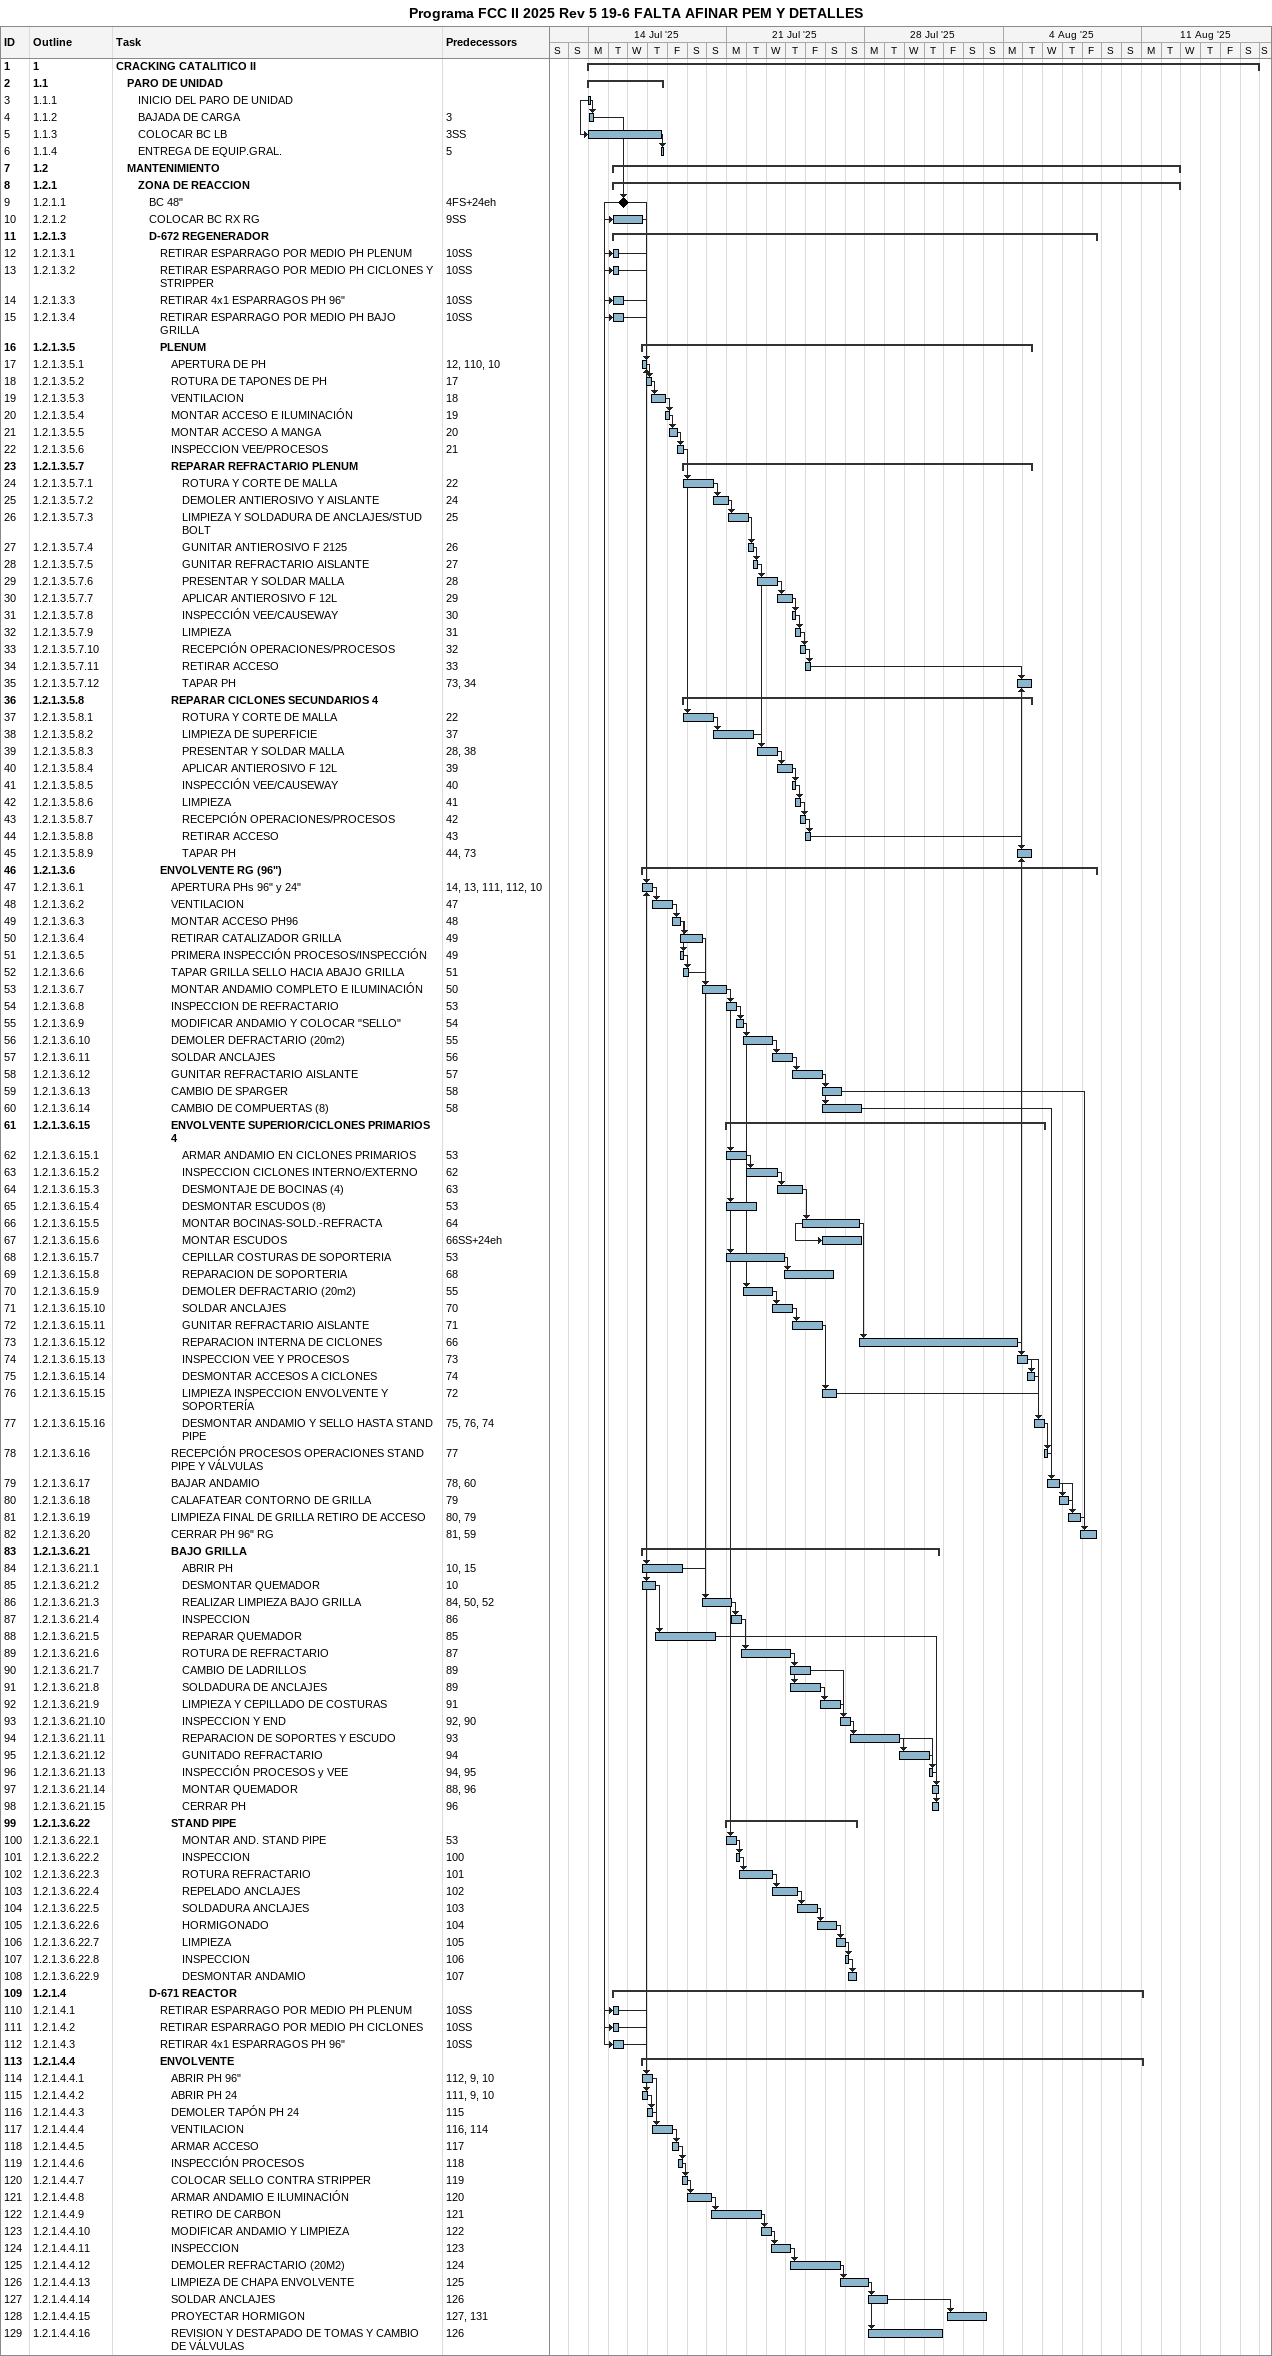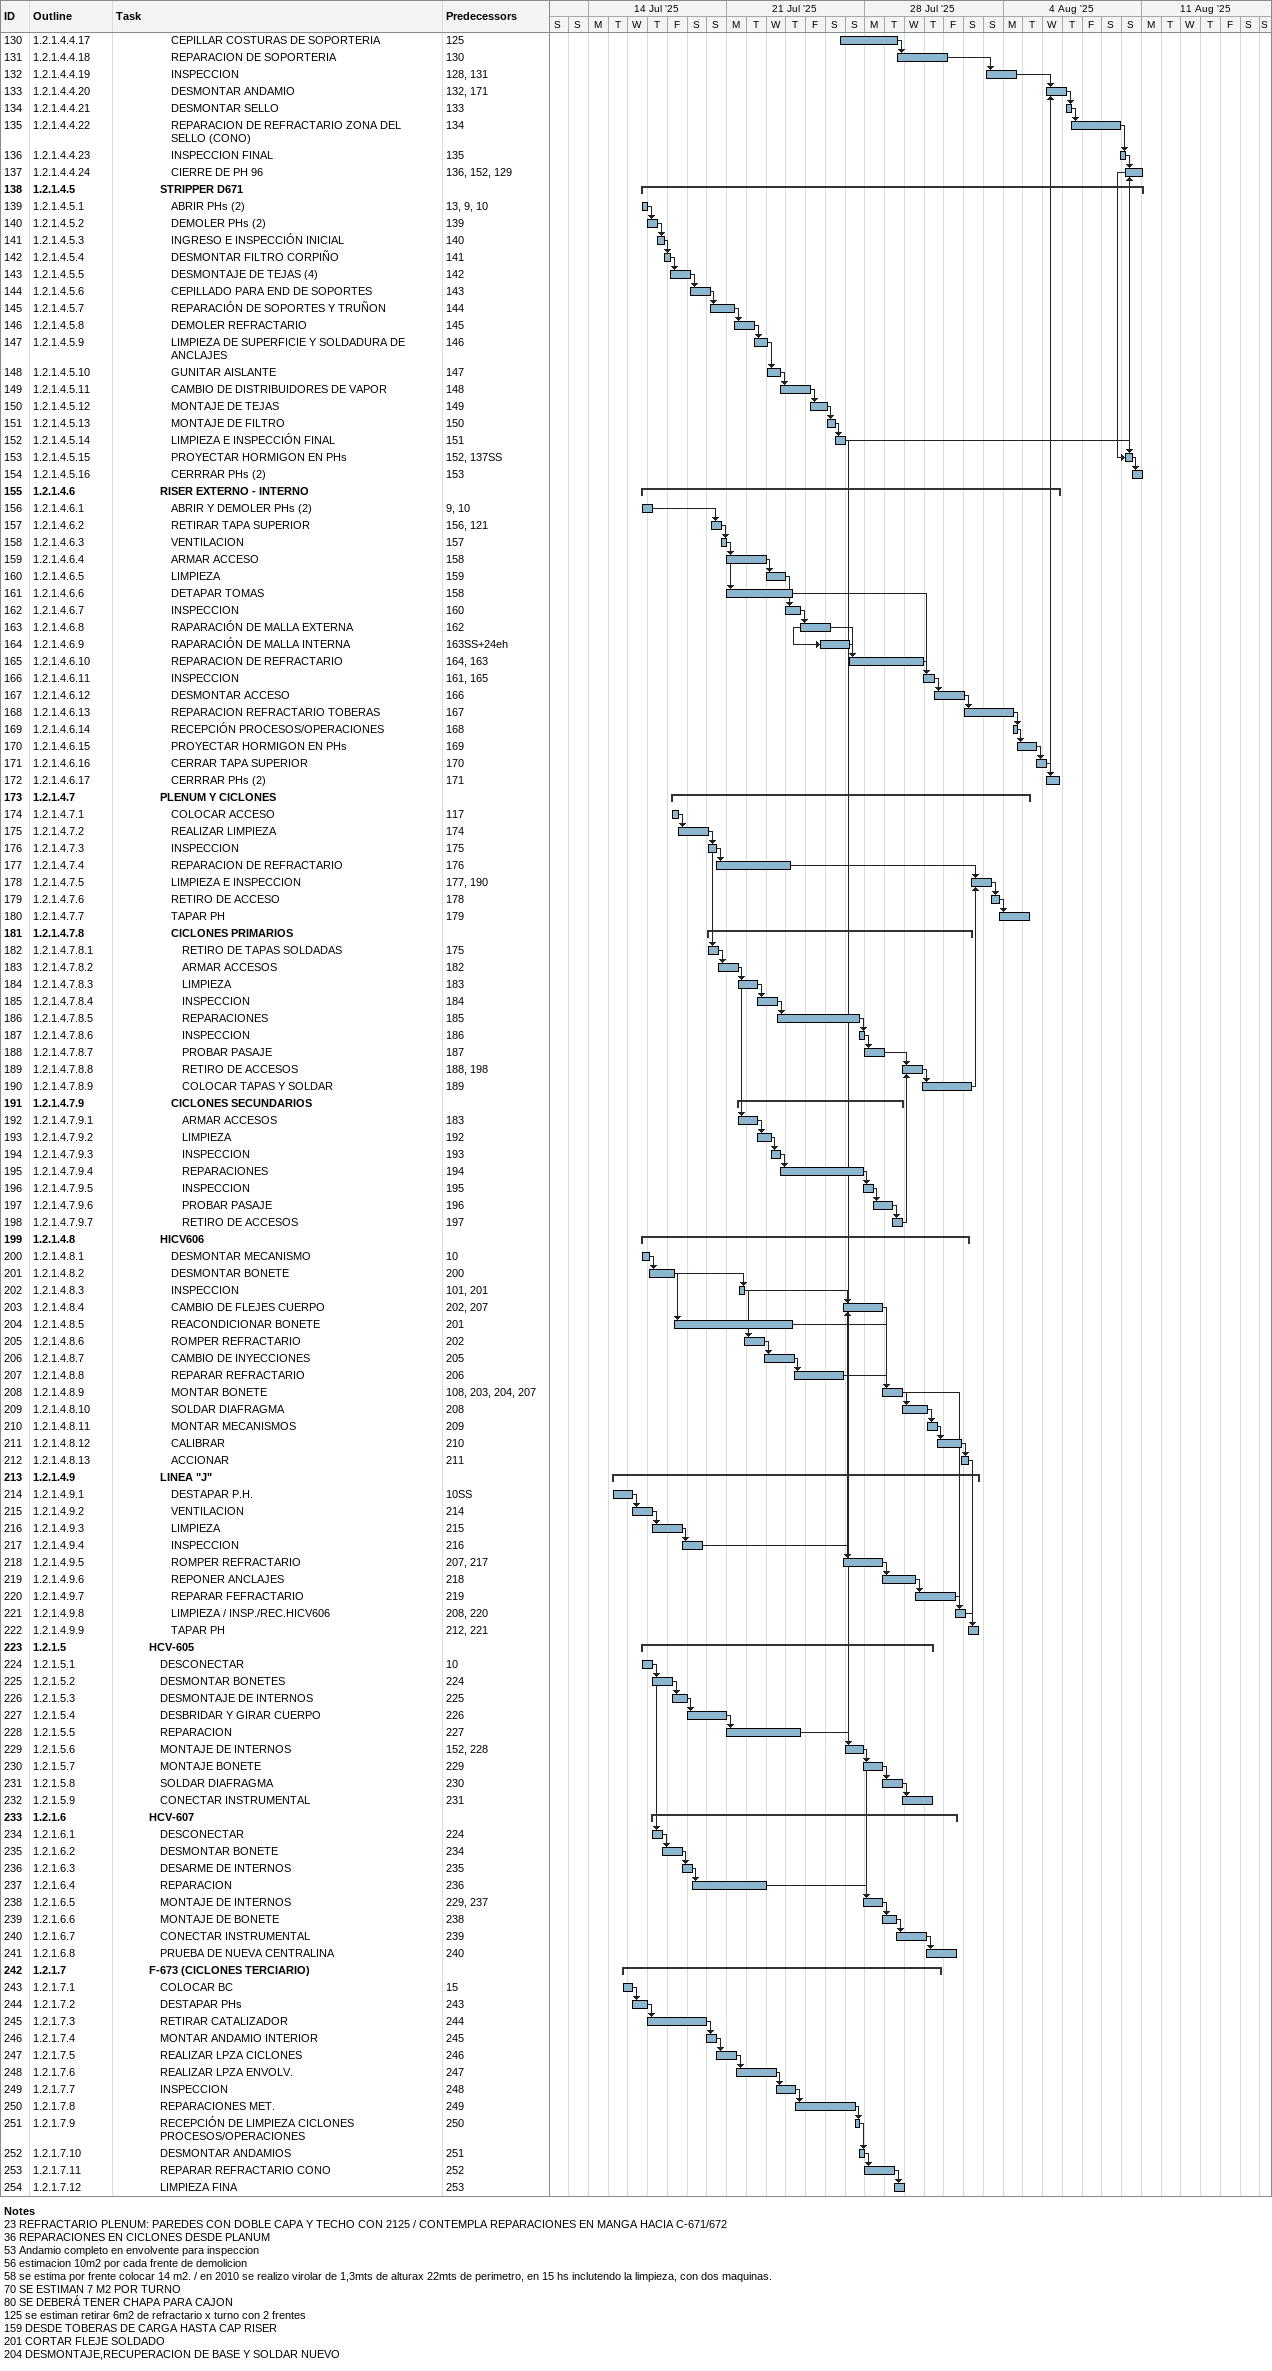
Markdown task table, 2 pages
Programa FCC II 2025 Rev 5 19-6 FALTA AFINAR PEM Y DETALLES

| ID | WBS | Task | Start | Finish | Predecessors |
|---|---|---|---|---|---|
| 1 | 1 | **CRACKING CATALITICO II** | 2025-07-14 | 2025-08-16 |  |
| 2 | 1.1 | **PARO DE UNIDAD** | 2025-07-14 | 2025-07-17 |  |
| 3 | 1.1.1 | INICIO DEL PARO DE UNIDAD | 2025-07-14 | 2025-07-14 |  |
| 4 | 1.1.2 | BAJADA DE CARGA | 2025-07-14 | 2025-07-14 | 3 |
| 5 | 1.1.3 | COLOCAR BC LB | 2025-07-14 | 2025-07-17 | 3SS |
| 6 | 1.1.4 | ENTREGA DE EQUIP.GRAL. | 2025-07-17 | 2025-07-17 | 5 |
| 7 | 1.2 | **MANTENIMIENTO** | 2025-07-15 | 2025-08-12 |  |
| 8 | 1.2.1 | **ZONA DE REACCION** | 2025-07-15 | 2025-08-12 |  |
| 9 | 1.2.1.1 | BC 48" (milestone) | 2025-07-15 | 2025-07-15 | 4FS+24eh |
| 10 | 1.2.1.2 | COLOCAR BC RX RG | 2025-07-15 | 2025-07-16 | 9SS |
| 11 | 1.2.1.3 | **D-672 REGENERADOR** | 2025-07-15 | 2025-08-08 |  |
| 12 | 1.2.1.3.1 | RETIRAR ESPARRAGO POR MEDIO PH PLENUM | 2025-07-15 | 2025-07-15 | 10SS |
| 13 | 1.2.1.3.2 | RETIRAR ESPARRAGO POR MEDIO PH CICLONES Y STRIPPER | 2025-07-15 | 2025-07-15 | 10SS |
| 14 | 1.2.1.3.3 | RETIRAR 4x1 ESPARRAGOS PH 96" | 2025-07-15 | 2025-07-15 | 10SS |
| 15 | 1.2.1.3.4 | RETIRAR ESPARRAGO POR MEDIO PH BAJO GRILLA | 2025-07-15 | 2025-07-15 | 10SS |
| 16 | 1.2.1.3.5 | **PLENUM** | 2025-07-16 | 2025-08-05 |  |
| 17 | 1.2.1.3.5.1 | APERTURA DE PH | 2025-07-16 | 2025-07-16 | 12, 110, 10 |
| 18 | 1.2.1.3.5.2 | ROTURA DE TAPONES DE PH | 2025-07-16 | 2025-07-17 | 17 |
| 19 | 1.2.1.3.5.3 | VENTILACION | 2025-07-17 | 2025-07-17 | 18 |
| 20 | 1.2.1.3.5.4 | MONTAR ACCESO E ILUMINACIÓN | 2025-07-17 | 2025-07-18 | 19 |
| 21 | 1.2.1.3.5.5 | MONTAR ACCESO A MANGA | 2025-07-18 | 2025-07-18 | 20 |
| 22 | 1.2.1.3.5.6 | INSPECCION VEE/PROCESOS | 2025-07-18 | 2025-07-18 | 21 |
| 23 | 1.2.1.3.5.7 | **REPARAR REFRACTARIO PLENUM** | 2025-07-18 | 2025-08-05 |  |
| 24 | 1.2.1.3.5.7.1 | ROTURA Y CORTE DE MALLA | 2025-07-18 | 2025-07-20 | 22 |
| 25 | 1.2.1.3.5.7.2 | DEMOLER ANTIEROSIVO Y AISLANTE | 2025-07-20 | 2025-07-21 | 24 |
| 26 | 1.2.1.3.5.7.3 | LIMPIEZA Y SOLDADURA DE ANCLAJES/STUD BOLT | 2025-07-21 | 2025-07-22 | 25 |
| 27 | 1.2.1.3.5.7.4 | GUNITAR ANTIEROSIVO F 2125 | 2025-07-22 | 2025-07-22 | 26 |
| 28 | 1.2.1.3.5.7.5 | GUNITAR REFRACTARIO AISLANTE | 2025-07-22 | 2025-07-22 | 27 |
| 29 | 1.2.1.3.5.7.6 | PRESENTAR Y SOLDAR MALLA | 2025-07-22 | 2025-07-23 | 28 |
| 30 | 1.2.1.3.5.7.7 | APLICAR ANTIEROSIVO F 12L | 2025-07-23 | 2025-07-24 | 29 |
| 31 | 1.2.1.3.5.7.8 | INSPECCIÓN VEE/CAUSEWAY | 2025-07-24 | 2025-07-24 | 30 |
| 32 | 1.2.1.3.5.7.9 | LIMPIEZA | 2025-07-24 | 2025-07-24 | 31 |
| 33 | 1.2.1.3.5.7.10 | RECEPCIÓN OPERACIONES/PROCESOS | 2025-07-24 | 2025-07-25 | 32 |
| 34 | 1.2.1.3.5.7.11 | RETIRAR ACCESO | 2025-07-25 | 2025-07-25 | 33 |
| 35 | 1.2.1.3.5.7.12 | TAPAR PH | 2025-08-04 | 2025-08-05 | 73, 34 |
| 36 | 1.2.1.3.5.8 | **REPARAR CICLONES SECUNDARIOS 4** | 2025-07-18 | 2025-08-05 |  |
| 37 | 1.2.1.3.5.8.1 | ROTURA Y CORTE DE MALLA | 2025-07-18 | 2025-07-20 | 22 |
| 38 | 1.2.1.3.5.8.2 | LIMPIEZA DE SUPERFICIE | 2025-07-20 | 2025-07-22 | 37 |
| 39 | 1.2.1.3.5.8.3 | PRESENTAR Y SOLDAR MALLA | 2025-07-22 | 2025-07-23 | 28, 38 |
| 40 | 1.2.1.3.5.8.4 | APLICAR ANTIEROSIVO F 12L | 2025-07-23 | 2025-07-24 | 39 |
| 41 | 1.2.1.3.5.8.5 | INSPECCIÓN VEE/CAUSEWAY | 2025-07-24 | 2025-07-24 | 40 |
| 42 | 1.2.1.3.5.8.6 | LIMPIEZA | 2025-07-24 | 2025-07-24 | 41 |
| 43 | 1.2.1.3.5.8.7 | RECEPCIÓN OPERACIONES/PROCESOS | 2025-07-24 | 2025-07-25 | 42 |
| 44 | 1.2.1.3.5.8.8 | RETIRAR ACCESO | 2025-07-25 | 2025-07-25 | 43 |
| 45 | 1.2.1.3.5.8.9 | TAPAR PH | 2025-08-04 | 2025-08-05 | 44, 73 |
| 46 | 1.2.1.3.6 | **ENVOLVENTE RG (96")** | 2025-07-16 | 2025-08-08 |  |
| 47 | 1.2.1.3.6.1 | APERTURA PHs 96" y 24" | 2025-07-16 | 2025-07-17 | 14, 13, 111, 112, 10 |
| 48 | 1.2.1.3.6.2 | VENTILACION | 2025-07-17 | 2025-07-18 | 47 |
| 49 | 1.2.1.3.6.3 | MONTAR ACCESO PH96 | 2025-07-18 | 2025-07-18 | 48 |
| 50 | 1.2.1.3.6.4 | RETIRAR CATALIZADOR GRILLA | 2025-07-18 | 2025-07-19 | 49 |
| 51 | 1.2.1.3.6.5 | PRIMERA INSPECCIÓN PROCESOS/INSPECCIÓN | 2025-07-18 | 2025-07-18 | 49 |
| 52 | 1.2.1.3.6.6 | TAPAR GRILLA SELLO HACIA ABAJO GRILLA | 2025-07-18 | 2025-07-19 | 51 |
| 53 | 1.2.1.3.6.7 | MONTAR ANDAMIO COMPLETO E ILUMINACIÓN | 2025-07-19 | 2025-07-21 | 50 |
| 54 | 1.2.1.3.6.8 | INSPECCION DE REFRACTARIO | 2025-07-21 | 2025-07-21 | 53 |
| 55 | 1.2.1.3.6.9 | MODIFICAR ANDAMIO Y COLOCAR "SELLO" | 2025-07-21 | 2025-07-21 | 54 |
| 56 | 1.2.1.3.6.10 | DEMOLER DEFRACTARIO (20m2) | 2025-07-21 | 2025-07-23 | 55 |
| 57 | 1.2.1.3.6.11 | SOLDAR ANCLAJES | 2025-07-23 | 2025-07-24 | 56 |
| 58 | 1.2.1.3.6.12 | GUNITAR REFRACTARIO AISLANTE | 2025-07-24 | 2025-07-25 | 57 |
| 59 | 1.2.1.3.6.13 | CAMBIO DE SPARGER | 2025-07-25 | 2025-07-26 | 58 |
| 60 | 1.2.1.3.6.14 | CAMBIO DE COMPUERTAS (8) | 2025-07-25 | 2025-07-27 | 58 |
| 61 | 1.2.1.3.6.15 | **ENVOLVENTE SUPERIOR/CICLONES PRIMARIOS 4** | 2025-07-21 | 2025-08-06 |  |
| 62 | 1.2.1.3.6.15.1 | ARMAR ANDAMIO EN CICLONES PRIMARIOS | 2025-07-21 | 2025-07-22 | 53 |
| 63 | 1.2.1.3.6.15.2 | INSPECCION CICLONES INTERNO/EXTERNO | 2025-07-22 | 2025-07-23 | 62 |
| 64 | 1.2.1.3.6.15.3 | DESMONTAJE DE BOCINAS (4) | 2025-07-23 | 2025-07-24 | 63 |
| 65 | 1.2.1.3.6.15.4 | DESMONTAR ESCUDOS (8) | 2025-07-21 | 2025-07-22 | 53 |
| 66 | 1.2.1.3.6.15.5 | MONTAR BOCINAS-SOLD.-REFRACTA | 2025-07-24 | 2025-07-27 | 64 |
| 67 | 1.2.1.3.6.15.6 | MONTAR ESCUDOS | 2025-07-25 | 2025-07-27 | 66SS+24eh |
| 68 | 1.2.1.3.6.15.7 | CEPILLAR COSTURAS DE SOPORTERIA | 2025-07-21 | 2025-07-23 | 53 |
| 69 | 1.2.1.3.6.15.8 | REPARACION DE SOPORTERIA | 2025-07-23 | 2025-07-26 | 68 |
| 70 | 1.2.1.3.6.15.9 | DEMOLER DEFRACTARIO (20m2) | 2025-07-21 | 2025-07-23 | 55 |
| 71 | 1.2.1.3.6.15.10 | SOLDAR ANCLAJES | 2025-07-23 | 2025-07-24 | 70 |
| 72 | 1.2.1.3.6.15.11 | GUNITAR REFRACTARIO AISLANTE | 2025-07-24 | 2025-07-25 | 71 |
| 73 | 1.2.1.3.6.15.12 | REPARACION INTERNA DE CICLONES | 2025-07-27 | 2025-08-04 | 66 |
| 74 | 1.2.1.3.6.15.13 | INSPECCION VEE Y PROCESOS | 2025-08-04 | 2025-08-05 | 73 |
| 75 | 1.2.1.3.6.15.14 | DESMONTAR ACCESOS A CICLONES | 2025-08-05 | 2025-08-05 | 74 |
| 76 | 1.2.1.3.6.15.15 | LIMPIEZA INSPECCION ENVOLVENTE Y SOPORTERÍA | 2025-07-25 | 2025-07-26 | 72 |
| 77 | 1.2.1.3.6.15.16 | DESMONTAR ANDAMIO Y SELLO HASTA STAND PIPE | 2025-08-05 | 2025-08-06 | 75, 76, 74 |
| 78 | 1.2.1.3.6.16 | RECEPCIÓN PROCESOS OPERACIONES STAND PIPE Y VÁLVULAS | 2025-08-06 | 2025-08-06 | 77 |
| 79 | 1.2.1.3.6.17 | BAJAR ANDAMIO | 2025-08-06 | 2025-08-06 | 78, 60 |
| 80 | 1.2.1.3.6.18 | CALAFATEAR CONTORNO DE GRILLA | 2025-08-06 | 2025-08-07 | 79 |
| 81 | 1.2.1.3.6.19 | LIMPIEZA FINAL DE GRILLA RETIRO DE ACCESO | 2025-08-07 | 2025-08-07 | 80, 79 |
| 82 | 1.2.1.3.6.20 | CERRAR PH 96" RG | 2025-08-07 | 2025-08-08 | 81, 59 |
| 83 | 1.2.1.3.6.21 | **BAJO GRILLA** | 2025-07-16 | 2025-07-31 |  |
| 84 | 1.2.1.3.6.21.1 | ABRIR PH | 2025-07-16 | 2025-07-18 | 10, 15 |
| 85 | 1.2.1.3.6.21.2 | DESMONTAR QUEMADOR | 2025-07-16 | 2025-07-17 | 10 |
| 86 | 1.2.1.3.6.21.3 | REALIZAR LIMPIEZA BAJO GRILLA | 2025-07-19 | 2025-07-21 | 84, 50, 52 |
| 87 | 1.2.1.3.6.21.4 | INSPECCION | 2025-07-21 | 2025-07-21 | 86 |
| 88 | 1.2.1.3.6.21.5 | REPARAR QUEMADOR | 2025-07-17 | 2025-07-20 | 85 |
| 89 | 1.2.1.3.6.21.6 | ROTURA DE REFRACTARIO | 2025-07-21 | 2025-07-24 | 87 |
| 90 | 1.2.1.3.6.21.7 | CAMBIO DE LADRILLOS | 2025-07-24 | 2025-07-25 | 89 |
| 91 | 1.2.1.3.6.21.8 | SOLDADURA DE ANCLAJES | 2025-07-24 | 2025-07-25 | 89 |
| 92 | 1.2.1.3.6.21.9 | LIMPIEZA Y CEPILLADO DE COSTURAS | 2025-07-25 | 2025-07-26 | 91 |
| 93 | 1.2.1.3.6.21.10 | INSPECCION Y END | 2025-07-26 | 2025-07-27 | 92, 90 |
| 94 | 1.2.1.3.6.21.11 | REPARACION DE SOPORTES Y ESCUDO | 2025-07-27 | 2025-07-29 | 93 |
| 95 | 1.2.1.3.6.21.12 | GUNITADO REFRACTARIO | 2025-07-29 | 2025-07-31 | 94 |
| 96 | 1.2.1.3.6.21.13 | INSPECCIÓN PROCESOS y VEE | 2025-07-31 | 2025-07-31 | 94, 95 |
| 97 | 1.2.1.3.6.21.14 | MONTAR QUEMADOR | 2025-07-31 | 2025-07-31 | 88, 96 |
| 98 | 1.2.1.3.6.21.15 | CERRAR PH | 2025-07-31 | 2025-07-31 | 96 |
| 99 | 1.2.1.3.6.22 | **STAND PIPE** | 2025-07-21 | 2025-07-27 |  |
| 100 | 1.2.1.3.6.22.1 | MONTAR AND. STAND PIPE | 2025-07-21 | 2025-07-21 | 53 |
| 101 | 1.2.1.3.6.22.2 | INSPECCION | 2025-07-21 | 2025-07-21 | 100 |
| 102 | 1.2.1.3.6.22.3 | ROTURA REFRACTARIO | 2025-07-21 | 2025-07-23 | 101 |
| 103 | 1.2.1.3.6.22.4 | REPELADO ANCLAJES | 2025-07-23 | 2025-07-24 | 102 |
| 104 | 1.2.1.3.6.22.5 | SOLDADURA ANCLAJES | 2025-07-24 | 2025-07-25 | 103 |
| 105 | 1.2.1.3.6.22.6 | HORMIGONADO | 2025-07-25 | 2025-07-26 | 104 |
| 106 | 1.2.1.3.6.22.7 | LIMPIEZA | 2025-07-26 | 2025-07-27 | 105 |
| 107 | 1.2.1.3.6.22.8 | INSPECCION | 2025-07-27 | 2025-07-27 | 106 |
| 108 | 1.2.1.3.6.22.9 | DESMONTAR ANDAMIO | 2025-07-27 | 2025-07-27 | 107 |
| 109 | 1.2.1.4 | **D-671 REACTOR** | 2025-07-15 | 2025-08-11 |  |
| 110 | 1.2.1.4.1 | RETIRAR ESPARRAGO POR MEDIO PH PLENUM | 2025-07-15 | 2025-07-15 | 10SS |
| 111 | 1.2.1.4.2 | RETIRAR ESPARRAGO POR MEDIO PH CICLONES | 2025-07-15 | 2025-07-15 | 10SS |
| 112 | 1.2.1.4.3 | RETIRAR 4x1 ESPARRAGOS PH 96" | 2025-07-15 | 2025-07-15 | 10SS |
| 113 | 1.2.1.4.4 | **ENVOLVENTE** | 2025-07-16 | 2025-08-11 |  |
| 114 | 1.2.1.4.4.1 | ABRIR PH 96" | 2025-07-16 | 2025-07-17 | 112, 9, 10 |
| 115 | 1.2.1.4.4.2 | ABRIR PH 24 | 2025-07-16 | 2025-07-17 | 111, 9, 10 |
| 116 | 1.2.1.4.4.3 | DEMOLER TAPÓN PH 24 | 2025-07-17 | 2025-07-17 | 115 |
| 117 | 1.2.1.4.4.4 | VENTILACION | 2025-07-17 | 2025-07-18 | 116, 114 |
| 118 | 1.2.1.4.4.5 | ARMAR ACCESO | 2025-07-18 | 2025-07-18 | 117 |
| 119 | 1.2.1.4.4.6 | INSPECCIÓN PROCESOS | 2025-07-18 | 2025-07-18 | 118 |
| 120 | 1.2.1.4.4.7 | COLOCAR SELLO CONTRA STRIPPER | 2025-07-18 | 2025-07-19 | 119 |
| 121 | 1.2.1.4.4.8 | ARMAR ANDAMIO E ILUMINACIÓN | 2025-07-19 | 2025-07-20 | 120 |
| 122 | 1.2.1.4.4.9 | RETIRO DE CARBON | 2025-07-20 | 2025-07-22 | 121 |
| 123 | 1.2.1.4.4.10 | MODIFICAR ANDAMIO Y LIMPIEZA | 2025-07-22 | 2025-07-23 | 122 |
| 124 | 1.2.1.4.4.11 | INSPECCION | 2025-07-23 | 2025-07-24 | 123 |
| 125 | 1.2.1.4.4.12 | DEMOLER REFRACTARIO (20M2) | 2025-07-24 | 2025-07-26 | 124 |
| 126 | 1.2.1.4.4.13 | LIMPIEZA DE CHAPA ENVOLVENTE | 2025-07-26 | 2025-07-28 | 125 |
| 127 | 1.2.1.4.4.14 | SOLDAR ANCLAJES | 2025-07-28 | 2025-07-29 | 126 |
| 128 | 1.2.1.4.4.15 | PROYECTAR HORMIGON | 2025-08-01 | 2025-08-03 | 127, 131 |
| 129 | 1.2.1.4.4.16 | REVISION Y DESTAPADO DE TOMAS Y CAMBIO DE VÁLVULAS | 2025-07-28 | 2025-07-31 | 126 |
| 130 | 1.2.1.4.4.17 | CEPILLAR COSTURAS DE SOPORTERIA | 2025-07-26 | 2025-07-29 | 125 |
| 131 | 1.2.1.4.4.18 | REPARACION DE SOPORTERIA | 2025-07-29 | 2025-08-01 | 130 |
| 132 | 1.2.1.4.4.19 | INSPECCION | 2025-08-03 | 2025-08-04 | 128, 131 |
| 133 | 1.2.1.4.4.20 | DESMONTAR ANDAMIO | 2025-08-06 | 2025-08-07 | 132, 171 |
| 134 | 1.2.1.4.4.21 | DESMONTAR SELLO | 2025-08-07 | 2025-08-07 | 133 |
| 135 | 1.2.1.4.4.22 | REPARACION DE REFRACTARIO ZONA DEL SELLO (CONO) | 2025-08-07 | 2025-08-09 | 134 |
| 136 | 1.2.1.4.4.23 | INSPECCION FINAL | 2025-08-09 | 2025-08-10 | 135 |
| 137 | 1.2.1.4.4.24 | CIERRE DE PH 96 | 2025-08-10 | 2025-08-11 | 136, 152, 129 |
| 138 | 1.2.1.4.5 | **STRIPPER D671** | 2025-07-16 | 2025-08-11 |  |
| 139 | 1.2.1.4.5.1 | ABRIR PHs (2) | 2025-07-16 | 2025-07-17 | 13, 9, 10 |
| 140 | 1.2.1.4.5.2 | DEMOLER PHs (2) | 2025-07-17 | 2025-07-17 | 139 |
| 141 | 1.2.1.4.5.3 | INGRESO E INSPECCIÓN INICIAL | 2025-07-17 | 2025-07-17 | 140 |
| 142 | 1.2.1.4.5.4 | DESMONTAR FILTRO CORPIÑO | 2025-07-17 | 2025-07-18 | 141 |
| 143 | 1.2.1.4.5.5 | DESMONTAJE DE TEJAS (4) | 2025-07-18 | 2025-07-19 | 142 |
| 144 | 1.2.1.4.5.6 | CEPILLADO PARA END DE SOPORTES | 2025-07-19 | 2025-07-20 | 143 |
| 145 | 1.2.1.4.5.7 | REPARACIÓN DE SOPORTES Y TRUÑON | 2025-07-20 | 2025-07-21 | 144 |
| 146 | 1.2.1.4.5.8 | DEMOLER REFRACTARIO | 2025-07-21 | 2025-07-22 | 145 |
| 147 | 1.2.1.4.5.9 | LIMPIEZA DE SUPERFICIE Y SOLDADURA DE ANCLAJES | 2025-07-22 | 2025-07-23 | 146 |
| 148 | 1.2.1.4.5.10 | GUNITAR AISLANTE | 2025-07-23 | 2025-07-23 | 147 |
| 149 | 1.2.1.4.5.11 | CAMBIO DE DISTRIBUIDORES DE VAPOR | 2025-07-23 | 2025-07-25 | 148 |
| 150 | 1.2.1.4.5.12 | MONTAJE DE TEJAS | 2025-07-25 | 2025-07-26 | 149 |
| 151 | 1.2.1.4.5.13 | MONTAJE DE FILTRO | 2025-07-26 | 2025-07-26 | 150 |
| 152 | 1.2.1.4.5.14 | LIMPIEZA E INSPECCIÓN FINAL | 2025-07-26 | 2025-07-27 | 151 |
| 153 | 1.2.1.4.5.15 | PROYECTAR HORMIGON EN PHs | 2025-08-10 | 2025-08-10 | 152, 137SS |
| 154 | 1.2.1.4.5.16 | CERRRAR PHs (2) | 2025-08-10 | 2025-08-11 | 153 |
| 155 | 1.2.1.4.6 | **RISER EXTERNO - INTERNO** | 2025-07-16 | 2025-08-06 |  |
| 156 | 1.2.1.4.6.1 | ABRIR Y DEMOLER PHs (2) | 2025-07-16 | 2025-07-17 | 9, 10 |
| 157 | 1.2.1.4.6.2 | RETIRAR TAPA SUPERIOR | 2025-07-20 | 2025-07-20 | 156, 121 |
| 158 | 1.2.1.4.6.3 | VENTILACION | 2025-07-20 | 2025-07-21 | 157 |
| 159 | 1.2.1.4.6.4 | ARMAR ACCESO | 2025-07-21 | 2025-07-23 | 158 |
| 160 | 1.2.1.4.6.5 | LIMPIEZA | 2025-07-23 | 2025-07-24 | 159 |
| 161 | 1.2.1.4.6.6 | DETAPAR TOMAS | 2025-07-21 | 2025-07-24 | 158 |
| 162 | 1.2.1.4.6.7 | INSPECCION | 2025-07-24 | 2025-07-24 | 160 |
| 163 | 1.2.1.4.6.8 | RAPARACIÓN DE MALLA EXTERNA | 2025-07-24 | 2025-07-26 | 162 |
| 164 | 1.2.1.4.6.9 | RAPARACIÓN DE MALLA INTERNA | 2025-07-25 | 2025-07-27 | 163SS+24eh |
| 165 | 1.2.1.4.6.10 | REPARACION DE REFRACTARIO | 2025-07-27 | 2025-07-30 | 164, 163 |
| 166 | 1.2.1.4.6.11 | INSPECCION | 2025-07-30 | 2025-07-31 | 161, 165 |
| 167 | 1.2.1.4.6.12 | DESMONTAR ACCESO | 2025-07-31 | 2025-08-02 | 166 |
| 168 | 1.2.1.4.6.13 | REPARACION REFRACTARIO TOBERAS | 2025-08-02 | 2025-08-04 | 167 |
| 169 | 1.2.1.4.6.14 | RECEPCIÓN PROCESOS/OPERACIONES | 2025-08-04 | 2025-08-04 | 168 |
| 170 | 1.2.1.4.6.15 | PROYECTAR HORMIGON EN PHs | 2025-08-04 | 2025-08-05 | 169 |
| 171 | 1.2.1.4.6.16 | CERRAR TAPA SUPERIOR | 2025-08-05 | 2025-08-06 | 170 |
| 172 | 1.2.1.4.6.17 | CERRRAR PHs (2) | 2025-08-06 | 2025-08-06 | 171 |
| 173 | 1.2.1.4.7 | **PLENUM Y CICLONES** | 2025-07-18 | 2025-08-05 |  |
| 174 | 1.2.1.4.7.1 | COLOCAR ACCESO | 2025-07-18 | 2025-07-18 | 117 |
| 175 | 1.2.1.4.7.2 | REALIZAR LIMPIEZA | 2025-07-18 | 2025-07-20 | 174 |
| 176 | 1.2.1.4.7.3 | INSPECCION | 2025-07-20 | 2025-07-20 | 175 |
| 177 | 1.2.1.4.7.4 | REPARACION DE REFRACTARIO | 2025-07-20 | 2025-07-24 | 176 |
| 178 | 1.2.1.4.7.5 | LIMPIEZA E INSPECCION | 2025-08-02 | 2025-08-03 | 177, 190 |
| 179 | 1.2.1.4.7.6 | RETIRO DE ACCESO | 2025-08-03 | 2025-08-03 | 178 |
| 180 | 1.2.1.4.7.7 | TAPAR PH | 2025-08-03 | 2025-08-05 | 179 |
| 181 | 1.2.1.4.7.8 | **CICLONES PRIMARIOS** | 2025-07-20 | 2025-08-02 |  |
| 182 | 1.2.1.4.7.8.1 | RETIRO DE TAPAS SOLDADAS | 2025-07-20 | 2025-07-20 | 175 |
| 183 | 1.2.1.4.7.8.2 | ARMAR ACCESOS | 2025-07-20 | 2025-07-21 | 182 |
| 184 | 1.2.1.4.7.8.3 | LIMPIEZA | 2025-07-21 | 2025-07-22 | 183 |
| 185 | 1.2.1.4.7.8.4 | INSPECCION | 2025-07-22 | 2025-07-23 | 184 |
| 186 | 1.2.1.4.7.8.5 | REPARACIONES | 2025-07-23 | 2025-07-27 | 185 |
| 187 | 1.2.1.4.7.8.6 | INSPECCION | 2025-07-27 | 2025-07-28 | 186 |
| 188 | 1.2.1.4.7.8.7 | PROBAR PASAJE | 2025-07-28 | 2025-07-29 | 187 |
| 189 | 1.2.1.4.7.8.8 | RETIRO DE ACCESOS | 2025-07-29 | 2025-07-30 | 188, 198 |
| 190 | 1.2.1.4.7.8.9 | COLOCAR TAPAS Y SOLDAR | 2025-07-30 | 2025-08-02 | 189 |
| 191 | 1.2.1.4.7.9 | **CICLONES SECUNDARIOS** | 2025-07-21 | 2025-07-29 |  |
| 192 | 1.2.1.4.7.9.1 | ARMAR ACCESOS | 2025-07-21 | 2025-07-22 | 183 |
| 193 | 1.2.1.4.7.9.2 | LIMPIEZA | 2025-07-22 | 2025-07-23 | 192 |
| 194 | 1.2.1.4.7.9.3 | INSPECCION | 2025-07-23 | 2025-07-23 | 193 |
| 195 | 1.2.1.4.7.9.4 | REPARACIONES | 2025-07-23 | 2025-07-27 | 194 |
| 196 | 1.2.1.4.7.9.5 | INSPECCION | 2025-07-27 | 2025-07-28 | 195 |
| 197 | 1.2.1.4.7.9.6 | PROBAR PASAJE | 2025-07-28 | 2025-07-29 | 196 |
| 198 | 1.2.1.4.7.9.7 | RETIRO DE ACCESOS | 2025-07-29 | 2025-07-29 | 197 |
| 199 | 1.2.1.4.8 | **HICV606** | 2025-07-16 | 2025-08-02 |  |
| 200 | 1.2.1.4.8.1 | DESMONTAR MECANISMO | 2025-07-16 | 2025-07-17 | 10 |
| 201 | 1.2.1.4.8.2 | DESMONTAR BONETE | 2025-07-17 | 2025-07-18 | 200 |
| 202 | 1.2.1.4.8.3 | INSPECCION | 2025-07-21 | 2025-07-21 | 101, 201 |
| 203 | 1.2.1.4.8.4 | CAMBIO DE FLEJES CUERPO | 2025-07-26 | 2025-07-28 | 202, 207 |
| 204 | 1.2.1.4.8.5 | REACONDICIONAR BONETE | 2025-07-18 | 2025-07-24 | 201 |
| 205 | 1.2.1.4.8.6 | ROMPER REFRACTARIO | 2025-07-21 | 2025-07-22 | 202 |
| 206 | 1.2.1.4.8.7 | CAMBIO DE INYECCIONES | 2025-07-22 | 2025-07-24 | 205 |
| 207 | 1.2.1.4.8.8 | REPARAR REFRACTARIO | 2025-07-24 | 2025-07-26 | 206 |
| 208 | 1.2.1.4.8.9 | MONTAR BONETE | 2025-07-28 | 2025-07-29 | 108, 203, 204, 207 |
| 209 | 1.2.1.4.8.10 | SOLDAR DIAFRAGMA | 2025-07-29 | 2025-07-31 | 208 |
| 210 | 1.2.1.4.8.11 | MONTAR MECANISMOS | 2025-07-31 | 2025-07-31 | 209 |
| 211 | 1.2.1.4.8.12 | CALIBRAR | 2025-07-31 | 2025-08-01 | 210 |
| 212 | 1.2.1.4.8.13 | ACCIONAR | 2025-08-01 | 2025-08-02 | 211 |
| 213 | 1.2.1.4.9 | **LINEA "J"** | 2025-07-15 | 2025-08-02 |  |
| 214 | 1.2.1.4.9.1 | DESTAPAR P.H. | 2025-07-15 | 2025-07-16 | 10SS |
| 215 | 1.2.1.4.9.2 | VENTILACION | 2025-07-16 | 2025-07-17 | 214 |
| 216 | 1.2.1.4.9.3 | LIMPIEZA | 2025-07-17 | 2025-07-18 | 215 |
| 217 | 1.2.1.4.9.4 | INSPECCION | 2025-07-18 | 2025-07-19 | 216 |
| 218 | 1.2.1.4.9.5 | ROMPER REFRACTARIO | 2025-07-26 | 2025-07-28 | 207, 217 |
| 219 | 1.2.1.4.9.6 | REPONER ANCLAJES | 2025-07-28 | 2025-07-30 | 218 |
| 220 | 1.2.1.4.9.7 | REPARAR FEFRACTARIO | 2025-07-30 | 2025-08-01 | 219 |
| 221 | 1.2.1.4.9.8 | LIMPIEZA / INSP./REC.HICV606 | 2025-08-01 | 2025-08-02 | 208, 220 |
| 222 | 1.2.1.4.9.9 | TAPAR PH | 2025-08-02 | 2025-08-02 | 212, 221 |
| 223 | 1.2.1.5 | **HCV-605** | 2025-07-16 | 2025-07-31 |  |
| 224 | 1.2.1.5.1 | DESCONECTAR | 2025-07-16 | 2025-07-17 | 10 |
| 225 | 1.2.1.5.2 | DESMONTAR BONETES | 2025-07-17 | 2025-07-18 | 224 |
| 226 | 1.2.1.5.3 | DESMONTAJE DE INTERNOS | 2025-07-18 | 2025-07-19 | 225 |
| 227 | 1.2.1.5.4 | DESBRIDAR Y GIRAR CUERPO | 2025-07-19 | 2025-07-21 | 226 |
| 228 | 1.2.1.5.5 | REPARACION | 2025-07-21 | 2025-07-24 | 227 |
| 229 | 1.2.1.5.6 | MONTAJE DE INTERNOS | 2025-07-27 | 2025-07-27 | 152, 228 |
| 230 | 1.2.1.5.7 | MONTAJE BONETE | 2025-07-27 | 2025-07-28 | 229 |
| 231 | 1.2.1.5.8 | SOLDAR DIAFRAGMA | 2025-07-28 | 2025-07-29 | 230 |
| 232 | 1.2.1.5.9 | CONECTAR INSTRUMENTAL | 2025-07-29 | 2025-07-31 | 231 |
| 233 | 1.2.1.6 | **HCV-607** | 2025-07-17 | 2025-08-01 |  |
| 234 | 1.2.1.6.1 | DESCONECTAR | 2025-07-17 | 2025-07-17 | 224 |
| 235 | 1.2.1.6.2 | DESMONTAR BONETE | 2025-07-17 | 2025-07-18 | 234 |
| 236 | 1.2.1.6.3 | DESARME DE INTERNOS | 2025-07-18 | 2025-07-19 | 235 |
| 237 | 1.2.1.6.4 | REPARACION | 2025-07-19 | 2025-07-23 | 236 |
| 238 | 1.2.1.6.5 | MONTAJE DE INTERNOS | 2025-07-27 | 2025-07-28 | 229, 237 |
| 239 | 1.2.1.6.6 | MONTAJE DE BONETE | 2025-07-28 | 2025-07-29 | 238 |
| 240 | 1.2.1.6.7 | CONECTAR INSTRUMENTAL | 2025-07-29 | 2025-07-31 | 239 |
| 241 | 1.2.1.6.8 | PRUEBA DE NUEVA CENTRALINA | 2025-07-31 | 2025-08-01 | 240 |
| 242 | 1.2.1.7 | **F-673 (CICLONES TERCIARIO)** | 2025-07-15 | 2025-07-31 |  |
| 243 | 1.2.1.7.1 | COLOCAR BC | 2025-07-15 | 2025-07-16 | 15 |
| 244 | 1.2.1.7.2 | DESTAPAR PHs | 2025-07-16 | 2025-07-17 | 243 |
| 245 | 1.2.1.7.3 | RETIRAR CATALIZADOR | 2025-07-17 | 2025-07-20 | 244 |
| 246 | 1.2.1.7.4 | MONTAR ANDAMIO INTERIOR | 2025-07-20 | 2025-07-20 | 245 |
| 247 | 1.2.1.7.5 | REALIZAR LPZA CICLONES | 2025-07-20 | 2025-07-21 | 246 |
| 248 | 1.2.1.7.6 | REALIZAR LPZA ENVOLV. | 2025-07-21 | 2025-07-23 | 247 |
| 249 | 1.2.1.7.7 | INSPECCION | 2025-07-23 | 2025-07-24 | 248 |
| 250 | 1.2.1.7.8 | REPARACIONES MET. | 2025-07-24 | 2025-07-27 | 249 |
| 251 | 1.2.1.7.9 | RECEPCIÓN DE LIMPIEZA CICLONES PROCESOS/OPERACIONES | 2025-07-27 | 2025-07-27 | 250 |
| 252 | 1.2.1.7.10 | DESMONTAR ANDAMIOS | 2025-07-27 | 2025-07-28 | 251 |
| 253 | 1.2.1.7.11 | REPARAR REFRACTARIO CONO | 2025-07-28 | 2025-07-29 | 252 |
| 254 | 1.2.1.7.12 | LIMPIEZA FINA | 2025-07-29 | 2025-07-30 | 253 |

Notes
- 23: REFRACTARIO PLENUM: PAREDES CON DOBLE CAPA Y TECHO CON 2125 / CONTEMPLA REPARACIONES EN MANGA HACIA C-671/672
- 36: REPARACIONES EN CICLONES DESDE PLANUM
- 53: Andamio completo en envolvente para inspeccion
- 56: estimacion 10m2 por cada frente de demolicion
- 58: se estima por frente colocar 14 m2. / en 2010 se realizo virolar de 1,3mts de alturax 22mts de perimetro, en 15 hs inclutendo la limpieza, con dos maquinas.
- 70: SE ESTIMAN 7 M2 POR TURNO
- 80: SE DEBERÁ TENER CHAPA PARA CAJON
- 125: se estiman retirar 6m2 de refractario x turno con 2 frentes
- 159: DESDE TOBERAS DE CARGA HASTA CAP RISER
- 201: CORTAR FLEJE SOLDADO
- 204: DESMONTAJE,RECUPERACION DE BASE Y SOLDAR NUEVO
